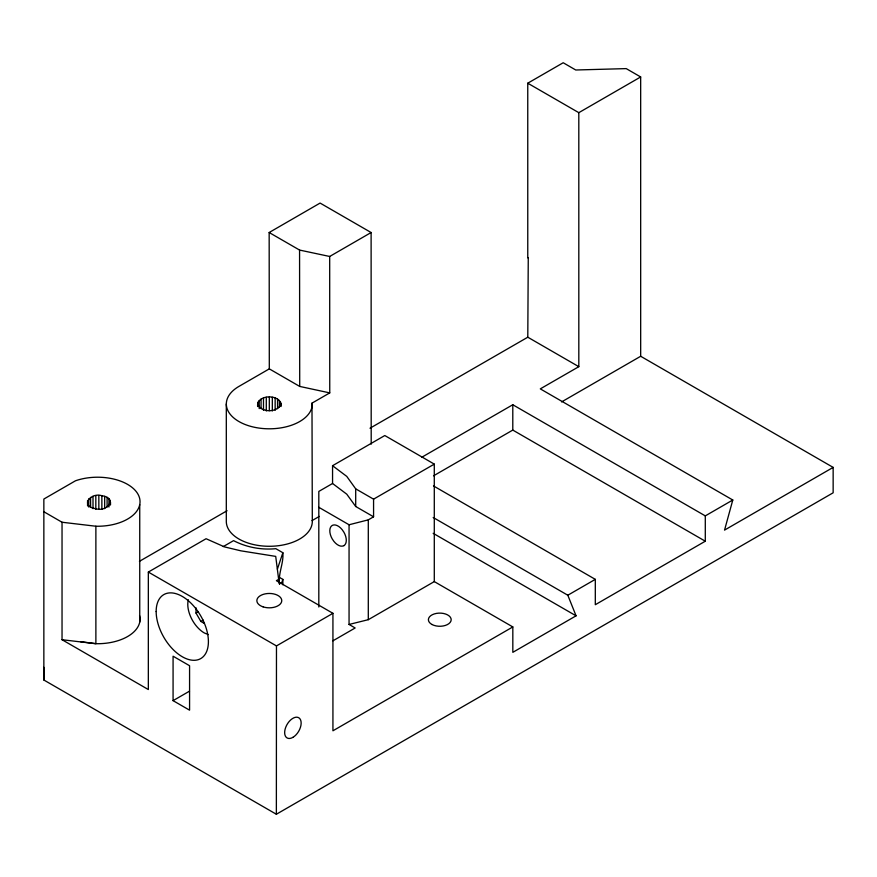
<?xml version="1.0" encoding="UTF-8"?>
<svg xmlns="http://www.w3.org/2000/svg" width="877" height="877" viewBox="0 0 877 877"><rect width="100%" height="100%" fill="white"/><g stroke="black" fill="none" stroke-linecap="round" stroke-linejoin="round"><path stroke-width="1.32" d="M561.565 401.929L640.681 356.27L833.15 467.397L833.15 492.797L276.365 814.251L43.85 680.015L43.85 667.32M279.138 583.194L275.718 556.391L240.868 550.822L224.6 546.93L206.073 538.73L148.334 572.067L148.334 689.541L62.037 639.717L62.037 522.243L43.85 511.74M43.85 680.015L43.85 499.046L75.466 480.793A42.469 24.523 0 0 1 138.676 495.571A42.469 24.523 0 0 1 95.878 526.233L95.878 643.696L62.037 639.717M101.864 509.351L101.864 495.713C90.605 492.03 79.489 506.413 95.823 508.726C107.082 512.398 118.187 498.015 101.864 495.713M104.67 508.66L104.67 496.382M107.093 507.005L107.093 497.456M108.945 507.038L108.945 498.849M110.107 504.571L110.107 500.471M110.502 504.944L110.502 502.214M139.739 622.111L139.739 504.637M173.076 700.646L173.076 656.204L189.575 665.72L189.575 710.173L173.076 700.646L189.476 691.186M226.31 403.979L226.31 521.453A42.995 24.83 0 0 0 269.316 546.283A42.995 24.83 0 0 0 312.311 521.453L311.982 403.146L329.752 392.896L329.686 256.468L371.114 232.526L320.094 203.069L269.162 232.515L269.305 368.866L299.715 386.428L329.752 392.896M276.365 814.251L276.474 645.921L332.931 613.319L332.931 730.793L512.826 626.934L512.826 652.335L576.068 615.818L567.814 595.231L433.183 517.496M279.489 583.939C278.13 573.24 283.797 563.319 282.865 552.729L275.86 548.684C261.379 550.12 246.492 547.347 233.567 540.638L223.262 546.59M332.558 465.709L346.766 476.397L355.7 488.851L373.569 499.166L373.569 516.805L355.7 506.489L346.766 494.179L332.558 483.49L332.558 465.709L384.795 435.54L434.29 464.119L434.29 581.594L368.296 619.688L349.057 624.457L349.057 524.764L318.811 507.301M368.296 619.688L368.296 519.853L373.569 516.805M833.15 467.397L724.545 530.103L732.788 500.011L540.298 388.873L578.82 366.674L578.809 112.673L640.67 76.957L640.681 356.27M257.652 406.522C256.117 393.663 282.515 393.663 280.98 406.522M280.98 403.793C278.25 413.023 260.381 413.023 257.652 403.793M277.395 569.118L282.865 552.729M279.423 577.417L282.865 579.401L281.769 582.624L279.423 583.983M578.82 366.674L527.79 337.207L528.261 257.553M527.768 257.849L527.757 83.205L563.198 62.749L575.74 69.996L626.222 68.614L640.67 76.957M269.305 368.866L238.906 386.428A42.995 24.83 0 0 0 252.861 426.913A42.995 24.83 0 0 0 312.311 403.979L311.982 403.146M139.421 561.335L227.066 510.732M370.006 428.217L527.79 337.207M332.558 483.49L318.811 491.427L318.811 606.994M312.026 520.62L319.316 516.41M421.716 457.29L512.793 404.746L705.294 515.884L732.788 500.011M373.569 499.166L434.29 464.119M433.545 475.816L512.793 430.081L705.294 541.208L705.294 515.884M204.286 623.415L200.866 621.442L196.031 613.078L198.388 611.718M200.866 621.442L203.212 620.094M279.138 579.094L276.387 580.684L332.931 613.319M332.931 640.813L355.152 627.976L349.057 624.457M567.814 595.231L595.308 579.357L595.308 604.713L705.294 541.208M349.057 524.764L368.296 519.853M62.037 522.243L95.878 526.233M80.541 641.668L95.878 643.696A42.469 24.523 0 0 0 139.575 615.577M269.162 232.515L299.572 250.066L329.686 256.468M208.266 634.586L204.286 632.942A23.328 13.473 60 0 1 188.347 599.758M527.757 83.205L578.809 112.673M433.501 485.935L595.308 579.357M433.161 533.315L576.068 615.818M434.29 581.594L512.826 626.934M148.334 572.067L276.474 645.921M371.114 232.526L371.201 444.157M299.572 250.066L299.715 386.428M90.594 497.456L90.594 507.005M88.741 498.849L88.741 507.038M87.568 500.471L87.579 505.93M512.793 404.746L512.793 430.081M355.7 488.851L355.7 506.489M282.865 579.401L282.865 584.816M280.585 402.05L280.585 406.15M279.412 400.427L279.412 407.257M277.56 399.035L277.56 408.594M275.148 397.961L275.148 410.25M272.33 397.292L272.33 410.94M269.316 397.062L269.316 410.71M266.29 397.292L266.29 410.94M263.484 397.961L263.484 410.25M261.061 399.035L261.061 408.594M259.208 400.427L259.208 408.616M258.046 402.05L258.046 406.15M196.031 607.816L196.031 613.078M98.838 495.483L98.838 509.131M95.823 495.713L95.823 509.351M93.006 496.382L93.006 508.66M343.883 545.658L342.173 546.185A11.664 6.731 60 0 1 333.929 541.416L332.219 538.917A11.664 6.731 60 0 1 331.506 525.981A11.664 6.731 60 0 1 342.173 529.686L343.883 532.186A11.664 6.731 60 0 1 343.883 545.658M292.896 737.36A11.664 6.731 -60 0 0 300.044 718.943A11.664 6.731 -60 0 0 285.759 727.197A11.664 6.731 -60 0 0 292.896 737.36M156.161 611.51A36.944 21.333 60 0 0 195.352 660.249A36.944 21.333 60 0 0 195.352 608.013A36.944 21.333 60 0 0 156.161 611.51M263.089 606.862A12.442 7.18 0 0 0 281.758 600.635A12.442 7.18 0 0 0 263.089 594.42A12.442 7.18 0 0 0 263.089 606.862M432.021 624.512A11.401 6.588 0 0 0 450.899 621.157A11.401 6.588 0 0 0 436.439 613.396A11.401 6.588 0 0 0 432.021 624.512"/></g></svg>
